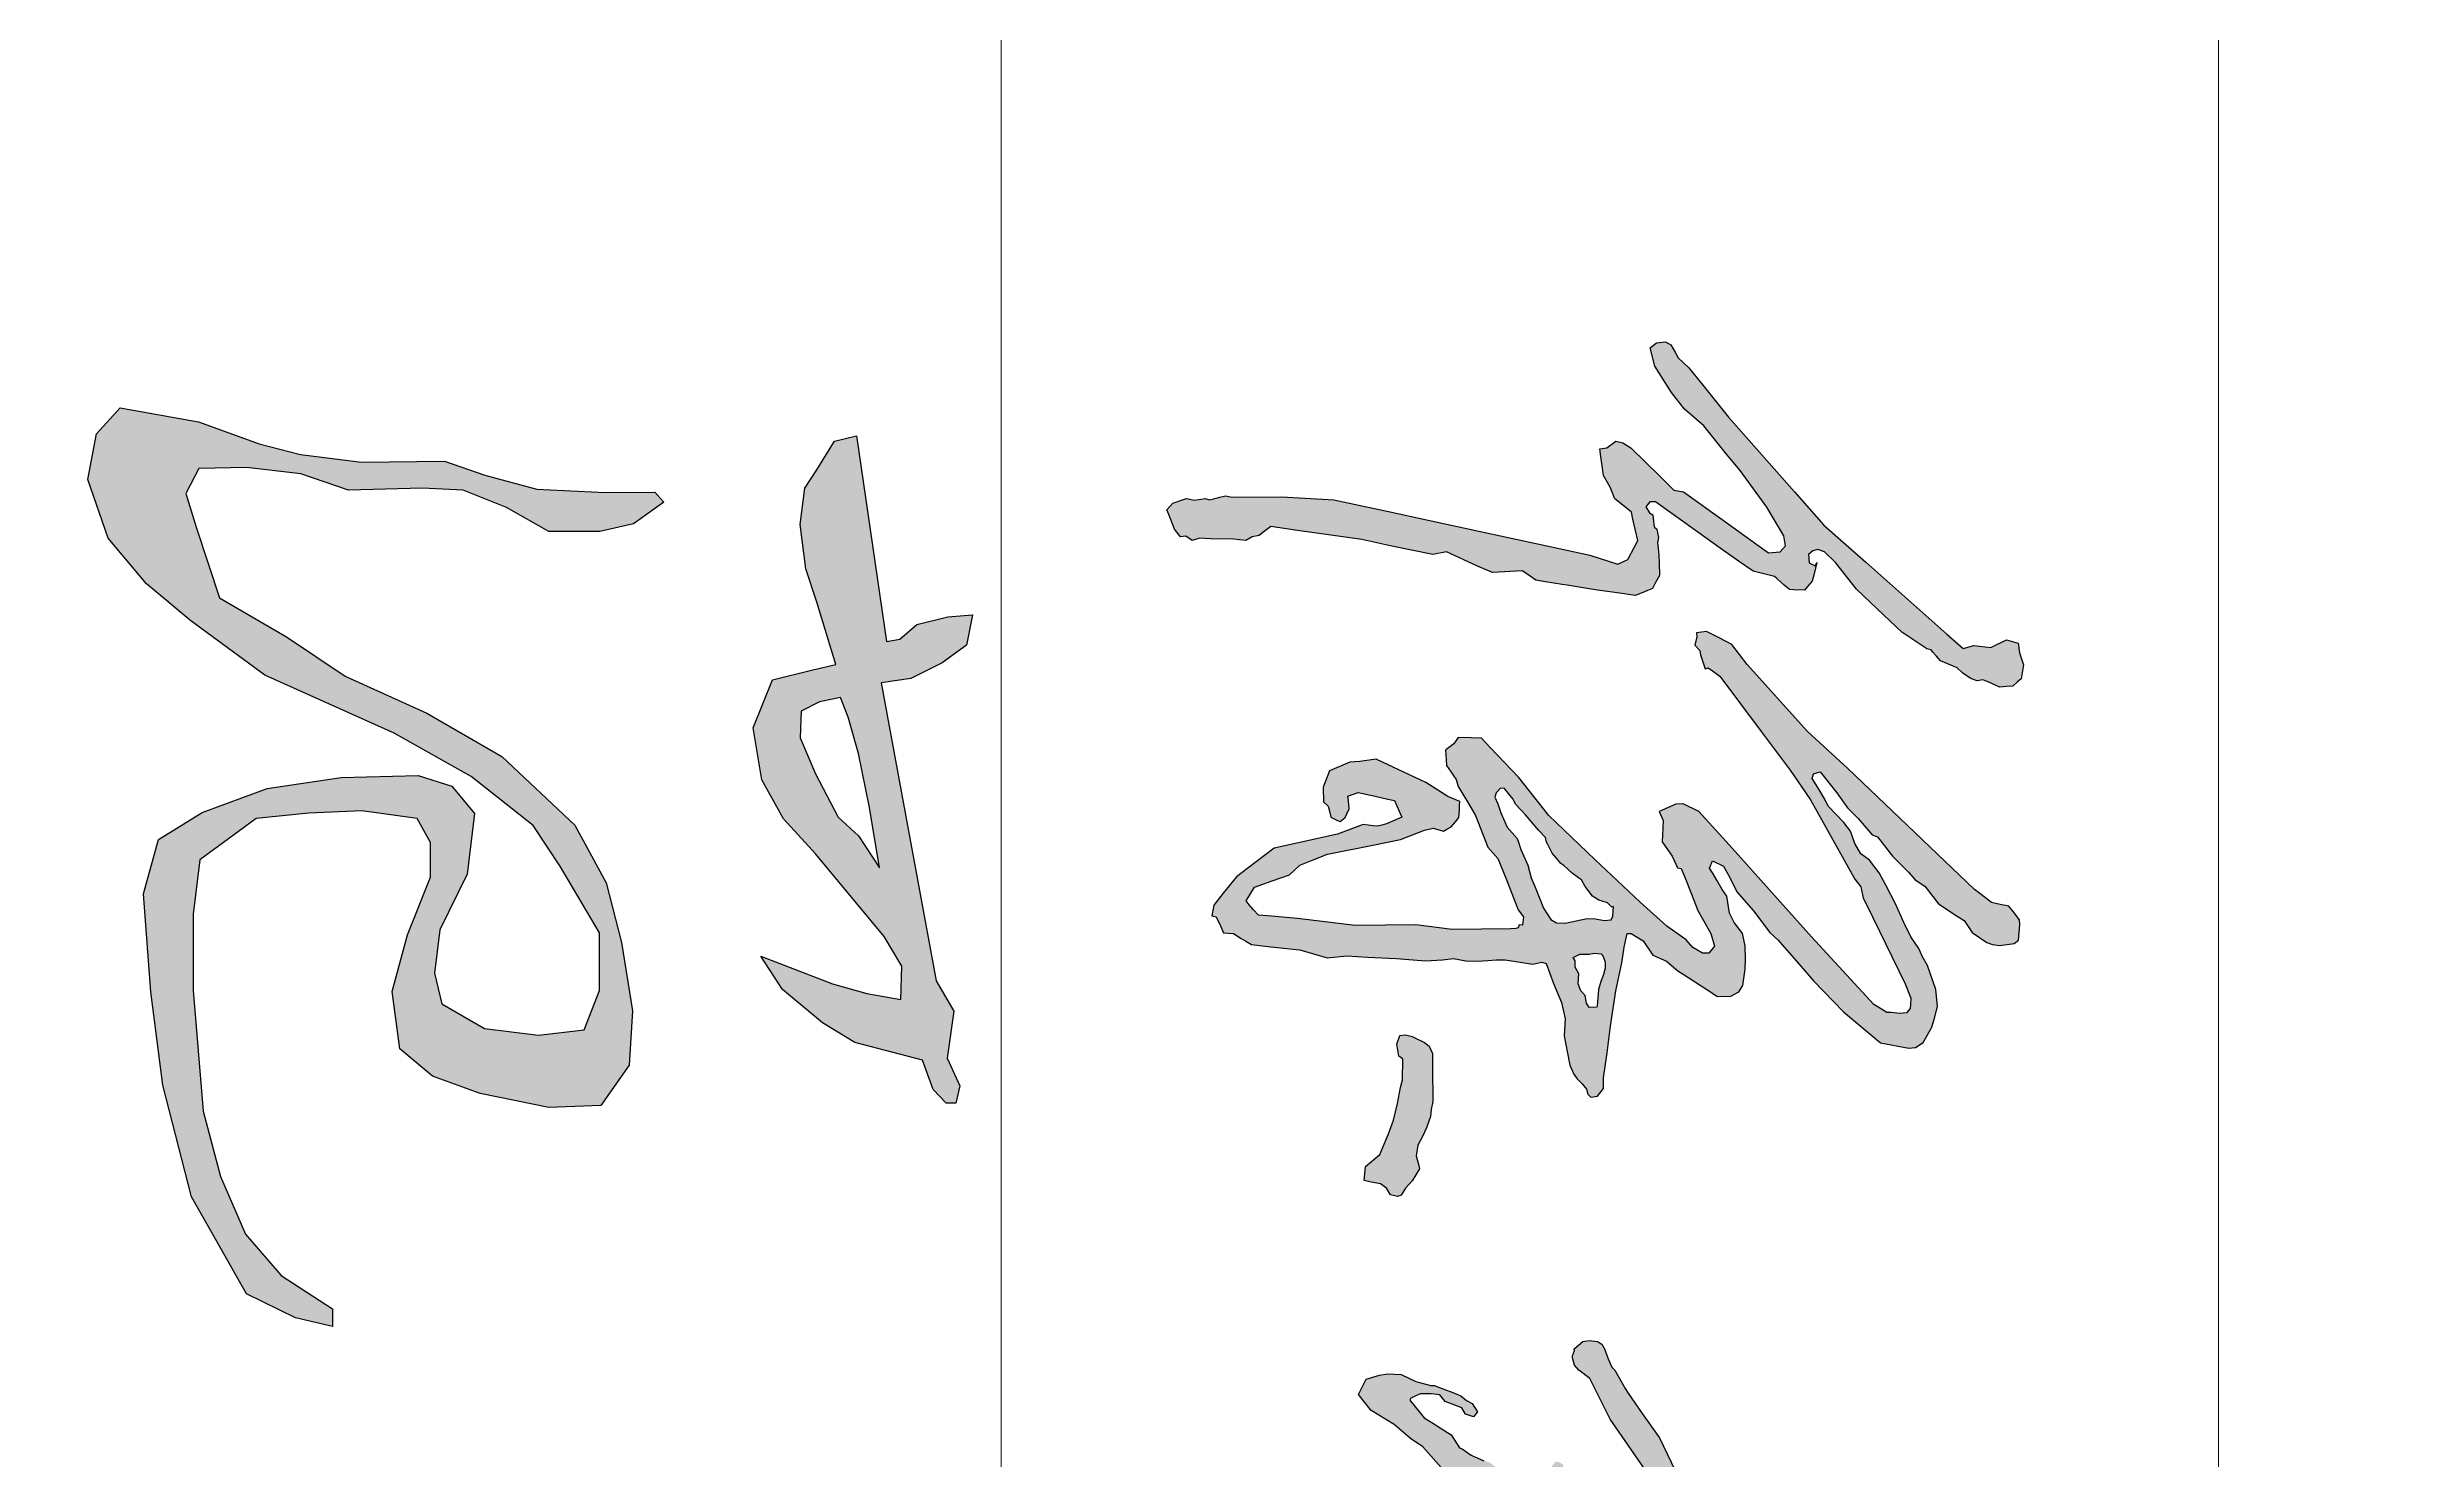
# Model space of a CAD drawing. Header units: millimetres. Extents: x -53295381 to 181933601, y -165 to 204541444.
# Drawn here: x 51440675 to 51448458, y 20967997 to 20972636 of the extents above; entities that cross this region are included whole.
import ezdxf

# ---------------------------------------------------------------- set-up
doc = ezdxf.new("R2010")
doc.units = ezdxf.units.MM
doc.header["$LTSCALE"] = 1000
for name, color, linetype in [('D-灯具', 30, 'Continuous'), ('PP-COM', 7, 'Continuous'), ('标注', 3, 'Continuous')]:
    doc.layers.add(name, color=color, linetype=linetype)
doc.layers.add('PUB_TITLE', color=7, linetype='Continuous', lineweight=20)
doc.styles.add('C', font='c.shx', dxfattribs={"width": 0.75, "height": 3, "bigfont": 'hzk.shx'})
doc.styles.add('HZ', font='rs.shx', dxfattribs={"width": 0.8, "bigfont": 'hztxt.shx'})
doc.styles.add('宋体', font='')
doc.styles.get('宋体').set_extended_font_data('宋体')
doc.dimstyles.new('1', dxfattribs={"dimtxt": 1.5, "dimasz": 2, "dimexe": 1, "dimexo": 0.2, "dimgap": 0.5, "dimtad": 1, "dimdec": 1, "dimzin": 0, "dimdsep": 46, "dimtxsty": '宋体', "dimcen": 0.2, "dimclrd": 3, "dimclre": 3, "dimclrt": 3, "dimadec": 0, "dimazin": 0, "dimtfac": 1, "dimtdec": 1, "dimtofl": 0, "dimtmove": 2, "dimatfit": 3, "dimfxl": 0, "dimtolj": 1, "dimtzin": 0, "dimarcsym": 0})

# ---------------------------------------------------------------- blocks, each defined once
blk = doc.blocks.new('*D53')
at = {"color": 3, "lineweight": -2}
for start, end in [(39.4482, 48.8965), (341.1035, 350.5518)]:
    blk.add_arc((1344.218, 1910.564), 16.999, start, end, dxfattribs=at)
at = {"color": 3}
for points in [[(1357.728, 1921.631), (1356.961, 1921.099), (1358.94, 1919.064)], [(1360.522, 1907.812), (1361.452, 1907.735), (1361.217, 1910.564)]]:
    blk.add_solid(points, dxfattribs=at)
at = {"layer": 'Defpoints', "color": 0}
for p in [(1395.655, 1940.261), (1360.959, 1913.516), (1344.218, 1910.564), (1344.218, 1910.564), (1403.612, 1910.564)]:
    blk.add_point(p, dxfattribs=at)
at = {"color": 3, "insert": (1362.57, 1915.482), "char_height": 3, "attachment_point": 5, "rotation": 285, "style": 'HZ'}
blk.add_mtext('\\A1;α/3', dxfattribs=at)
blk = doc.blocks.new('*D54')
at = {"color": 3, "lineweight": -2}
blk.add_arc((1344.218, 1910.564), 28.56, 5.6194, 84.3806, dxfattribs=at)
at = {"color": 3}
for points in [[(1346.992, 1938.522), (1347.038, 1939.454), (1344.218, 1939.125)], [(1373.108, 1913.384), (1372.175, 1913.338), (1372.779, 1910.564)]]:
    blk.add_solid(points, dxfattribs=at)
at = {"layer": 'Defpoints', "color": 0}
for p in [(1344.218, 1969.958), (1368.952, 1924.845), (1344.218, 1910.564), (1344.218, 1910.564), (1403.612, 1910.564)]:
    blk.add_point(p, dxfattribs=at)
at = {"color": 3, "insert": (1365.828, 1932.174), "char_height": 3, "attachment_point": 5, "rotation": 315, "style": 'HZ'}
blk.add_mtext('\\A1;α', dxfattribs=at)
blk = doc.blocks.new('*D55')
at = {"color": 3, "lineweight": -2}
for start, end in [(69.4333, 78.8666), (11.1334, 20.5667)]:
    blk.add_arc((1344.218, 1910.564), 17.026, start, end, dxfattribs=at)
at = {"color": 3}
for points in [[(1350.399, 1926.927), (1350, 1926.083), (1352.731, 1925.309)], [(1359.737, 1916.346), (1360.581, 1916.745), (1358.963, 1919.077)]]:
    blk.add_solid(points, dxfattribs=at)
at = {"layer": 'Defpoints', "color": 0}
for p in [(1373.915, 1962.001), (1395.655, 1940.261), (1355.162, 1923.607), (1344.218, 1910.564), (1344.218, 1910.564)]:
    blk.add_point(p, dxfattribs=at)
at = {"color": 3, "insert": (1358.072, 1924.056), "char_height": 3, "attachment_point": 5, "rotation": 314.2422, "style": 'HZ'}
blk.add_mtext('\\A1;α/3', dxfattribs=at)
blk = doc.blocks.new('*D27')
at = {"color": 3, "lineweight": -2}
for start, end in [(99.4333, 108.8666), (41.1334, 50.5667)]:
    blk.add_arc((1344.218, 1910.564), 17.026, start, end, dxfattribs=at)
at = {"color": 3}
for points in [[(1341.389, 1927.825), (1341.466, 1926.895), (1344.218, 1927.59)], [(1354.767, 1923.331), (1355.299, 1924.098), (1352.731, 1925.309)]]:
    blk.add_solid(points, dxfattribs=at)
at = {"layer": 'Defpoints', "color": 0}
for p in [(1344.218, 1969.958), (1373.915, 1962.001), (1350.042, 1926.563), (1344.218, 1910.564), (1344.218, 1910.564)]:
    blk.add_point(p, dxfattribs=at)
at = {"color": 3, "insert": (1349.143, 1928.942), "char_height": 3, "attachment_point": 5, "rotation": 345, "style": 'HZ'}
blk.add_mtext('\\A1;α/3', dxfattribs=at)
blk = doc.blocks.new('*D35')
at = {"layer": 'Defpoints', "color": 0}
for p in [(1319.577, 1812.569), (1317.437, 1800.401), (1286.683, 1796.73), (1303.739, 1796.73), (1303.739, 1796.73)]:
    blk.add_point(p, dxfattribs=at)
at = {"layer": '标注', "color": 3, "lineweight": -2}
blk.add_line((1305.739, 1796.73), (1319.92, 1796.73), dxfattribs=at)
for start, end in [(56.3312, 67.6624), (337.3376, 348.6688)]:
    blk.add_arc((1303.739, 1796.73), 14.181, start, end, dxfattribs=at)
at = {"layer": '标注', "color": 3}
for points in [[(1311.896, 1808.894), (1311.305, 1808.172), (1313.766, 1806.758)], [(1317.179, 1793.99), (1318.108, 1793.898), (1317.92, 1796.73)]]:
    blk.add_solid(points, dxfattribs=at)
at = {"layer": '标注', "color": 3, "insert": (1318.688, 1802.922), "char_height": 3, "attachment_point": 5, "rotation": 292.5, "style": 'C'}
blk.add_mtext('\\A1;45°', dxfattribs=at)
blk = doc.blocks.new('2015AACI_TQ_A2')
at = {"layer": 'PUB_TITLE'}
for p, q in [((-6000, 8800), (0, 8800)), ((-6000, 8000), (0, 8000))]:
    blk.add_line(p, q, dxfattribs=at)
blk = doc.blocks.new('A$C41CF7549')
for points in [[(226625, 581671), (223288, 584566), (218263, 588924), (211791, 590557), (201483, 593158), (204505, 591535), (201605, 586136), (197654, 585777), (194065, 585451), (190694, 589254), (189498, 593817), (191564, 599900), (201371, 610113), (225613, 629102), (243534, 648032), (264943, 670647), (270394, 678707), (280238, 693264), (280946, 697231), (283066, 699042), (286747, 702187), (291222, 706009), (292652, 709446), (297496, 721092), (302492, 726323), (305654, 731138), (307462, 734147), (309419, 739262), (308347, 744402), (309718, 747622), (311312, 751368), (312883, 755060), (315018, 760075), (314540, 766043), (314079, 771800), (310624, 775973), (307603, 779623), (303847, 780186), (294811, 781540), (283718, 777864), (275019, 776790), (271800, 765974), (278823, 751941), (277067, 736448), (279795, 726554), (266661, 711710), (239950, 681519), (201134, 637648), (167418, 599542), (136845, 572573), (68652, 512423), (50595, 497822), (38394, 487957), (23795, 476153), (14497, 466569), (10092, 464055), (2656, 459810), (0, 454822), (956, 446651), (5438, 440867), (22191, 445195), (46164, 460488), (61466, 472363), (76732, 490050), (102667, 510538), (117410, 523132), (150764, 547342), (177194, 562859), (186054, 564328), (191647, 559672), (192584, 549068), (184888, 538322), (173119, 521888), (163683, 508711), (136958, 471393), (135474, 462656), (128991, 456080), (122665, 449664), (96814, 423443), (92204, 416133), (90666, 409519), (96743, 401514), (97679, 394897), (104775, 395901), (111040, 396787), (122049, 398344), (132680, 404562), (143135, 408681), (147839, 414485), (155366, 423774), (161813, 425220), (172075, 427523), (181207, 429572), (187612, 426281), (198487, 420694), (202837, 411381), (194641, 385905), (187039, 350774), (172690, 284458), (162730, 238428), (154868, 202094), (144090, 152282), (142700, 126246), (141548, 104669), (141834, 59565), (140496, 53271), (141810, 48321), (143042, 43683), (144299, 38950), (143042, 34753), (144430, 25028), (143042, 17764), (147185, 5349), (153461, 0), (157650, 1646), (170949, 6874), (177838, 12333), (177490, 17110), (181237, 22995), (179234, 29961), (179844, 39578), (180025, 61037), (180652, 66221), (181346, 71971), (177938, 77747), (176771, 84158), (173868, 87535), (168542, 94730), (172058, 119045), (180540, 177711), (186324, 205284), (194145, 242577), (191728, 255215), (199023, 270942), (204760, 283308), (210497, 297183), (208929, 324289), (211784, 328371), (217629, 336727), (219029, 345572), (220198, 352954), (221415, 360647), (222141, 365229), (225874, 388812), (226785, 394958), (228514, 406620), (229157, 410952), (231610, 427498), (230363, 430447), (228415, 435054), (226986, 438434), (225018, 443086), (219714, 445919), (213324, 449331), (201787, 449283), (195018, 448735), (191188, 448425), (183056, 447766), (178514, 448615), (175803, 447985), (171078, 446888), (168843, 444559), (160858, 443704), (157781, 443375), (155913, 440301), (150585, 437015), (149210, 438105), (146023, 440630), (146131, 445728), (188445, 504747), (200703, 522369), (209434, 534921), (214111, 554367), (216045, 556552), (219080, 559981), (222010, 563291), (226130, 567946), (226269, 571801)], [(754610, 230531), (751732, 229747), (742837, 227395), (733158, 228963), (725048, 233144), (717199, 236803), (706734, 240462), (700456, 241246), (693130, 242553), (685020, 242553), (670893, 242292), (668015, 242292), (664352, 242292), (652056, 242292), (649440, 242292), (642638, 239156), (639390, 235100), (634528, 225042), (633743, 223736), (632435, 217724), (632958, 212497), (640807, 209622), (651946, 211731), (653103, 213543), (654673, 215111), (673509, 214849), (680573, 213020), (694962, 210406), (710135, 206747), (722693, 202043), (741529, 194202), (752517, 181134), (765337, 179828), (766906, 186362), (768476, 194725), (772139, 200213), (778417, 204134), (779893, 210277), (778587, 213637), (772400, 217724), (765598, 223736)]]:
    blk.add_hatch(color=7).paths.add_polyline_path(points)
h = blk.add_hatch(color=7)
h.paths.add_polyline_path([(405490, 578683), (417902, 587226), (490187, 627675), (497277, 633039), (507564, 635227), (513374, 638272), (585885, 673638), (598835, 678701), (604462, 678433), (608307, 678250), (612279, 674715), (613024, 668625), (611965, 660899), (611965, 656883), (609955, 653671), (604633, 645163), (543091, 588018), (470856, 523567), (456015, 510332), (445504, 500723), (428447, 485254), (421626, 471058), (422005, 464244), (428447, 449292), (436830, 452903), (450046, 452131), (456255, 451768), (469454, 461142), (479957, 465903), (480735, 469207), (493184, 474453), (519009, 484359), (539959, 496345), (551573, 499573), (554506, 497229), (557915, 494505), (557927, 488830), (554799, 483556), (552639, 479914), (545707, 473691), (533288, 456263), (511327, 431752), (472298, 390591), (432302, 348347), (397434, 321005), (370436, 295165), (361812, 286911), (361419, 277683), (360916, 265875), (366797, 261841), (371347, 255781), (372506, 254237), (380999, 254816), (386520, 255193), (392581, 259362), (396284, 261909), (399290, 263976), (405818, 265836), (419884, 274188), (432326, 281575), (461153, 292781), (471599, 302058), (490172, 309402), (507207, 316138), (518391, 320561), (524584, 325269), (529564, 324771), (532361, 324492), (532045, 321332), (534616, 320364), (535470, 318303), (535541, 313683), (536237, 260244), (532123, 227089), (532672, 171661), (526123, 119216), (524078, 95352), (523055, 83411), (518168, 78818), (513636, 75079), (510202, 72245), (497677, 79999), (491963, 95943), (486293, 111764), (477581, 121137), (472655, 133537), (467499, 146517), (459198, 187772), (454121, 213000), (445756, 235018), (443877, 242962), (446425, 252293), (444726, 255404), (442541, 259406), (437933, 263180), (434198, 266239), (427318, 266856), (423072, 266998), (419585, 267114), (414922, 256163), (402267, 236175), (388369, 206924), (380711, 190808), (382823, 175860), (383417, 166759), (391538, 148358), (406456, 142467), (419723, 142823), (423709, 147082), (429564, 148556), (433804, 149623), (436694, 155679), (437786, 157966), (434188, 162492), (426075, 166363), (418473, 165572), (414501, 165158), (411343, 174475), (414710, 189908), (417275, 201664), (418560, 207553), (428376, 211870), (433639, 214185), (439695, 200415), (441013, 196042), (442085, 192484), (441521, 188221), (440310, 179064), (449168, 155749), (458125, 115648), (462133, 97707), (475457, 80195), (488204, 63444), (503131, 51356), (513909, 42627), (523837, 40814), (524597, 44981), (532796, 48770), (539182, 51722), (539963, 60704), (544343, 67864), (546813, 71902), (549943, 77018), (551929, 94690), (552936, 103645), (553898, 112202), (554904, 121157), (562169, 146049), (560163, 164291), (561581, 183007), (562705, 209375), (564711, 235886), (563836, 251538), (562713, 261356), (564928, 272627), (565275, 283007), (564679, 292774), (563836, 300348), (563836, 308483), (567750, 333740), (566178, 341984), (567357, 345909), (585432, 352583), (602719, 359935), (617816, 363526), (633371, 362397), (647517, 365144), (660091, 367500), (668234, 371381), (672372, 374360), (677182, 378922), (682096, 382809), (686418, 383987), (689359, 386734), (688274, 392969), (681401, 398316), (671486, 398511), (648696, 401652), (624333, 404792), (592112, 409503), (566809, 415067), (552465, 417198), (540002, 419955), (539804, 423615), (546621, 434506), (559605, 443248), (565250, 455937), (574000, 466088), (577105, 471164), (590941, 492666), (597433, 502536), (596954, 514586), (593199, 521711), (587271, 525377), (572311, 527632), (563561, 527914), (551141, 527632), (539851, 525095), (535335, 521993), (529972, 517481), (521221, 513251), (505979, 510995), (499769, 506766), (491301, 501690), (485374, 498306), (480293, 495204), (473519, 497742), (478317, 507894), (489326, 514097), (501745, 520019), (519070, 535379), (539003, 549998), (546059, 557612), (552552, 563534), (567528, 576582), (583243, 590062), (611287, 617491), (639730, 651092), (644470, 677136), (644075, 683055), (639335, 690158), (633015, 693710), (625510, 698050), (617215, 700418), (606550, 703180), (591145, 701602), (569056, 694057), (561079, 689560), (553620, 686212), (542955, 678715), (529920, 672401), (512770, 664795), (495782, 656080), (484609, 649811), (473041, 641227), (467116, 633335), (457636, 627811), (446576, 623865), (438676, 617551), (423666, 603345), (418531, 600978), (409051, 595453), (398367, 588788), (394330, 589952), (392397, 596198), (411631, 611306), (425304, 620942), (434844, 630896), (449736, 643595), (451711, 648330), (469486, 662141), (483975, 676637), (490978, 682810), (496748, 691548), (512836, 703964), (524074, 721221), (528035, 727551), (539123, 734672), (548232, 748124), (549816, 753267), (551004, 759597), (549024, 773049), (545930, 777026), (531995, 778192), (527579, 777995), (519877, 772060), (515029, 768324), (513352, 760291), (511724, 752488), (504290, 742908), (499664, 736947), (389350, 621277), (355544, 584621), (294527, 529574), (276111, 515406), (270449, 504457), (264201, 492376), (265699, 483106), (269082, 483652), (276842, 481828), (281649, 486391), (285587, 486953), (293745, 489670), (298527, 491262), (297619, 493988), (300965, 498756), (303480, 502338), (305019, 504531), (355644, 542319), (390985, 568697)])
h.paths.add_polyline_path([(515253, 407561), (524156, 407027), (527538, 405248), (527895, 398845), (526470, 391196), (526292, 383548), (530384, 363231), (530206, 355405), (527179, 350424), (516852, 343665), (505101, 339041), (497635, 335877), (489234, 332205), (477419, 329450), (463260, 323032), (456672, 320898), (453289, 319653), (442962, 310403), (435128, 307202), (429787, 304534), (421596, 302043), (415365, 299197), (411626, 300265), (407531, 304178), (407174, 307735), (416967, 315739), (422309, 318407), (431745, 327123), (445818, 339433), (452406, 345480), (456501, 346370), (458638, 347615), (466650, 351528), (471279, 355441), (475909, 359354), (477867, 362022), (484811, 369849), (489084, 375541), (490865, 378209), (496918, 381766), (505821, 388347), (509560, 394039), (512052, 401866), (516006, 405859)], flags=16)
h.paths.add_polyline_path([(558424, 396293), (560818, 398020), (566138, 399747), (571591, 399747), (577177, 398419), (583827, 396027), (591142, 393901), (605773, 392572), (607236, 392307), (607369, 385397), (603379, 382740), (596463, 381544), (592255, 377648), (585738, 375124), (576703, 375915), (570543, 372549), (564808, 372509), (561832, 370584), (558773, 376696), (558823, 385264), (557892, 390048)], flags=16)
h = blk.add_hatch(color=7)
h.paths.add_polyline_path([(1603457, 577241), (1609030, 586150), (1625194, 617887), (1633554, 635705), (1637455, 650182), (1641914, 666329), (1635226, 684146), (1627980, 693612), (1619063, 692498), (1607916, 685817), (1596769, 678022), (1589523, 666886), (1582277, 660204), (1572802, 644057), (1564442, 627910), (1557754, 622898), (1546607, 612876), (1545492, 598956), (1541591, 588377), (1530126, 532136), (1527849, 521616), (1524718, 510243), (1521303, 500576), (1518741, 483516), (1517034, 471290), (1511911, 446838), (1492022, 383526), (1492022, 377058), (1486155, 363314), (1480490, 355027), (1476646, 350580), (1472397, 350580), (1462084, 357942), (1408588, 401448), (1403397, 404905), (1400946, 408939), (1397747, 417252), (1398923, 454464), (1404263, 517230), (1404770, 575592), (1406720, 585333), (1408280, 588451), (1412961, 593906), (1418032, 598582), (1421932, 604817), (1424272, 609103), (1430513, 615338), (1434414, 621962), (1436364, 629756), (1439095, 639887), (1439875, 645342), (1442605, 659760), (1442605, 668333), (1442605, 676126), (1442215, 685089), (1439875, 695999), (1434024, 708079), (1428173, 713535), (1422322, 719380), (1405940, 734187), (1400869, 743929), (1395408, 741591), (1387217, 742370), (1381756, 742370), (1379416, 742370), (1377076, 738084), (1375905, 731849), (1375905, 722887), (1376685, 712366), (1378246, 701844), (1377076, 680802), (1375491, 640164), (1377051, 628864), (1378221, 617174), (1378221, 604315), (1373931, 591456), (1349747, 573921), (1303269, 527035), (1249442, 457674), (1241250, 447153), (1234619, 435463), (1219407, 421824), (1204975, 416369), (1183912, 408576), (1176891, 405068), (1162849, 408965), (1162069, 417148), (1162069, 428059), (1165189, 449101), (1166359, 458453), (1170260, 475599), (1173380, 490406), (1176891, 491185), (1178841, 501317), (1179231, 516124), (1181181, 521190), (1182582, 525495), (1185927, 530785), (1189272, 533570), (1195683, 537747), (1201258, 543316), (1207668, 548050), (1219654, 553897), (1225786, 557517), (1229967, 562808), (1237772, 570326), (1240721, 587614), (1239327, 597961), (1237534, 603333), (1235542, 607910), (1226977, 622237), (1222994, 628405), (1218213, 633579), (1213831, 639349), (1206461, 648105), (1197299, 653676), (1189332, 656860), (1179771, 658651), (1176385, 664819), (1174393, 671187), (1170808, 676559), (1166027, 678748), (1158658, 679345), (1155272, 679345), (1150890, 678748), (1146906, 677952), (1142325, 675963), (1141727, 672381), (1143321, 668401), (1144117, 664421), (1145512, 660243), (1147105, 655865), (1148300, 649299), (1149697, 643511), (1149178, 594919), (1149178, 577745), (1149178, 572205), (1148623, 563341), (1150564, 552814), (1148069, 538964), (1143338, 531651), (1137792, 528881), (1128919, 523617), (1121432, 520847), (1110341, 514199), (1089530, 498370), (1063466, 483688), (1036846, 467068), (999946, 449565), (977764, 433499), (959463, 420756), (955027, 418263), (938389, 408568), (935617, 406075), (928130, 402751), (918980, 399150), (914543, 396934), (912325, 392779), (911216, 385299), (912325, 379482), (919020, 371678), (920275, 371876), (925255, 369930), (926987, 369930), (933915, 371876), (938246, 375770), (945849, 385959), (982968, 404500), (1035498, 440515), (1041225, 443527), (1052866, 449338), (1062228, 456728), (1073477, 467014), (1078300, 470025), (1082520, 473639), (1094577, 477553), (1097591, 481769), (1104825, 484178), (1119896, 488996), (1123815, 491706), (1130446, 500138), (1134967, 500138), (1140996, 498632), (1147928, 494717), (1138005, 459917), (1138220, 456689), (1139297, 449803), (1140805, 442057), (1141020, 434095), (1139728, 420754), (1143820, 411716), (1141020, 404400), (1132404, 403109), (1129604, 408489), (1129604, 420324), (1131153, 433901), (1131185, 447275), (1127812, 455927), (1119265, 459487), (1112803, 460562), (1103541, 460347), (1100526, 459271), (1101512, 454379), (1097201, 439486), (1095044, 436314), (1092293, 433023), (1091624, 428545), (1088752, 422775), (1086554, 421556), (1085230, 420493), (1082860, 414468), (1080706, 407797), (1079199, 404355), (1076614, 400051), (1072737, 392089), (1073383, 384558), (1066070, 372797), (1060683, 371413), (1056989, 371413), (1046061, 367876), (1042828, 369875), (1034824, 365262), (1032516, 364801), (1028668, 363263), (1024358, 360957), (1022665, 358958), (1021741, 354960), (1027744, 349578), (1031913, 342060), (1043944, 339484), (1049315, 336909), (1048455, 333689), (1045018, 330685), (1042440, 325534), (1039647, 318881), (1037499, 312227), (1034491, 307935), (1028691, 302569), (1022675, 294628), (1020957, 289263), (1015986, 277735), (1010005, 269369), (1009108, 266979), (997388, 259313), (990865, 249177), (986033, 241695), (981892, 234711), (965742, 221565), (963948, 222462), (960060, 231126), (960060, 240986), (960957, 249053), (966938, 253833), (972621, 269071), (978602, 272357), (980995, 279826), (976509, 283412), (968733, 278631), (966041, 273253), (961854, 268174), (958864, 261004), (955574, 252638), (952284, 243973), (952284, 240687), (948815, 227036), (942406, 213649), (941823, 201426), (942989, 193860), (946484, 181637), (960661, 174714), (975226, 186355), (987851, 207247), (1000803, 222182), (1008262, 233528), (1029800, 252646), (1036209, 263705), (1050192, 285823), (1055435, 294553), (1063592, 313179), (1077575, 332386), (1083984, 342863), (1087480, 349266), (1099715, 358578), (1114280, 357996), (1117776, 348684), (1117776, 342281), (1113698, 313179), (1121275, 235127), (1119527, 229889), (1117197, 219412), (1116614, 200787), (1116031, 188564), (1113118, 172848), (1113118, 158297), (1113118, 149567), (1113118, 136762), (1113118, 122211), (1112536, 108241), (1112536, 99511), (1106127, 67498), (1112536, 56439), (1124188, 50037), (1127684, 53529), (1137589, 61096), (1143997, 61678), (1152737, 65170), (1152737, 69827), (1146911, 82631), (1143997, 89616), (1143997, 96601), (1143997, 135016), (1143415, 155969), (1143997, 168192), (1149241, 180415), (1147512, 223686), (1147512, 235909), (1147512, 259773), (1149260, 272578), (1149843, 285965), (1152756, 296442), (1155669, 310993), (1154504, 327290), (1155592, 364817), (1160588, 376047), (1174327, 381870), (1198475, 391020), (1224704, 408489), (1250517, 420551), (1292587, 466385), (1298000, 477199), (1302996, 484686), (1307576, 490093), (1314237, 496747), (1317984, 502155), (1322564, 507977), (1328393, 512969), (1331307, 520039), (1339218, 538340), (1359618, 550818), (1365031, 558721), (1373774, 557889), (1375856, 553730), (1377937, 546243), (1380019, 540004), (1377937, 529190), (1374607, 512969), (1371692, 505482), (1368778, 498827), (1373358, 483438), (1366318, 446701), (1367989, 438202), (1369356, 430309), (1362671, 426970), (1357658, 428033), (1353556, 430309), (1348846, 431524), (1344896, 431675), (1342773, 422801), (1343229, 418399), (1344900, 414301), (1346267, 412025), (1349002, 408686), (1353104, 406106), (1359485, 403677), (1364499, 400945), (1369968, 397151), (1369968, 394115), (1367689, 389714), (1368145, 384705), (1364497, 370563), (1362732, 347714), (1362582, 324799), (1363124, 307571), (1363449, 295564), (1363052, 274796), (1362720, 273194), (1363439, 268941), (1363850, 262857), (1363635, 258768), (1358747, 257174), (1351551, 267462), (1347903, 296105), (1338694, 323174), (1337878, 342726), (1337470, 356983), (1332577, 376535), (1331423, 411098), (1330590, 419002), (1331839, 427323), (1332464, 434187), (1332047, 442507), (1330382, 447291), (1328300, 449995), (1315390, 451035), (1311226, 450827), (1309144, 449163), (1307895, 446875), (1304771, 442923), (1304563, 440427), (1304147, 432107), (1303527, 429520), (1294199, 390868), (1282842, 342242), (1246680, 291103), (1243782, 289366), (1240883, 284733), (1238564, 277204), (1234796, 271702), (1233927, 267938), (1231608, 258672), (1227260, 252591), (1220883, 247958), (1216039, 241265), (1209055, 233143), (1204827, 223055), (1192477, 216105), (1183492, 208866), (1178854, 207128), (1170448, 214657), (1168129, 218711), (1166390, 224792), (1166100, 232031), (1166100, 238402), (1167839, 248247), (1170158, 254038), (1171608, 260409), (1174216, 269096), (1177405, 272571), (1177695, 277204), (1172477, 279810), (1170448, 278073), (1166390, 276335), (1162332, 264463), (1157115, 255486), (1154796, 244483), (1153057, 233190), (1153057, 223055), (1155086, 212920), (1156825, 207708), (1158854, 201337), (1165231, 192650), (1173347, 189754), (1188419, 187727), (1197695, 192650), (1203202, 197573), (1211318, 200179), (1226390, 209445), (1257736, 248283), (1259186, 254364), (1280925, 282741), (1282664, 288533), (1285273, 292587), (1286722, 296062), (1288461, 301274), (1292809, 308513), (1296577, 314594), (1300925, 319806), (1307012, 326756), (1310780, 340655), (1312229, 348184), (1317447, 358029), (1323244, 357450), (1323534, 349052), (1324983, 346157), (1326722, 338918), (1328172, 328204), (1328751, 314594), (1334266, 291671), (1335715, 280378), (1341515, 260554), (1348397, 174807), (1351634, 165916), (1351634, 157428), (1348802, 146920), (1349611, 130349), (1350016, 114587), (1352443, 97208), (1354061, 90337), (1358916, 81850), (1363771, 74979), (1373885, 70533), (1380358, 72150), (1387640, 76192), (1396136, 85487), (1392495, 95591), (1390068, 102866), (1390068, 113779), (1389663, 119841), (1383999, 146516), (1382896, 172617), (1386343, 327975), (1386343, 342449), (1387952, 362954), (1394794, 369387), (1406063, 364160), (1423369, 355315), (1436248, 348078), (1445504, 338830), (1454358, 329181), (1472469, 318727), (1492592, 329583), (1514610, 355999), (1515394, 391245), (1520098, 412393), (1535779, 436674), (1534995, 478969), (1549107, 473487), (1571060, 468004), (1586741, 468004), (1613398, 475053), (1651032, 489935), (1664360, 490718), (1672201, 482886), (1663576, 464088), (1597667, 400399), (1546704, 349488), (1543568, 325207), (1563953, 311892), (1596099, 304842), (1613347, 305626), (1637652, 305626), (1676854, 315808), (1694103, 318158), (1710567, 316591), (1716056, 303276), (1707431, 287611), (1679990, 262547), (1667446, 251581), (1661957, 235133), (1630596, 209285), (1597667, 151325), (1583554, 139576), (1551562, 122641), (1542000, 115295), (1527104, 105113), (1517528, 112531), (1514060, 112445), (1509855, 101196), (1509071, 91797), (1507573, 84721), (1499662, 76915), (1493390, 68300), (1492606, 60467), (1505151, 53418), (1512991, 51851), (1527888, 57334), (1538080, 65167), (1552193, 90231), (1591394, 124694), (1659835, 184734), (1670480, 201525), (1683366, 221115), (1692891, 228951), (1706898, 238466), (1714741, 253018), (1721465, 266451), (1740514, 285481), (1743875, 296676), (1740514, 322422), (1730989, 336415), (1714181, 343132), (1700735, 343132), (1690090, 342012), (1651991, 340333), (1611303, 336505), (1587281, 333705), (1588482, 344504), (1591685, 354103), (1600493, 367702), (1613305, 374902), (1623714, 387701), (1635725, 396100), (1648537, 406499), (1665753, 420098), (1670957, 436897), (1698728, 467522), (1704450, 475810), (1708742, 488958), (1707311, 497818), (1703306, 502963), (1691290, 508965), (1683565, 512966), (1677557, 513538), (1672121, 513252), (1658674, 509536), (1645800, 505821), (1622053, 498675), (1603457, 494960), (1590010, 492673), (1582858, 491530), (1580569, 491244), (1573130, 489815), (1570269, 490958), (1563885, 500960), (1573917, 537152), (1581720, 553299), (1586736, 561094), (1593425, 568332)])
h.paths.add_polyline_path([(1573133, 581243), (1572595, 578015), (1571517, 574787), (1569675, 572462), (1569183, 572455), (1565952, 572634), (1563618, 573710), (1562182, 574428), (1560925, 577297), (1560746, 578912), (1560746, 579629), (1562251, 581509), (1563259, 583395), (1568645, 592363), (1570979, 598281), (1574210, 602945), (1576903, 608863), (1579596, 612450), (1587019, 619563), (1588932, 622673), (1595215, 625722), (1596831, 623749), (1595574, 616216), (1590727, 609401), (1585341, 603483), (1583187, 597385), (1579417, 592004), (1576185, 585368)], flags=16)
h.paths.add_polyline_path([(1419719, 629905), (1409194, 624770), (1405767, 624770), (1400383, 631861), (1399824, 633337), (1402222, 641207), (1402907, 645313), (1402907, 651130), (1402907, 658315), (1403249, 668239), (1403592, 679188), (1405304, 699719), (1407017, 702456), (1411812, 701430), (1418320, 694586), (1418320, 686374), (1418320, 677820), (1418320, 669607), (1418250, 654357), (1419586, 640772)], flags=16)
h.paths.add_polyline_path([(1218589, 590754), (1209821, 584572), (1200796, 576070), (1196483, 568000), (1189450, 563447), (1180940, 558037), (1171656, 564220), (1169593, 571949), (1175661, 579588), (1175900, 588817), (1178619, 609045), (1178619, 622956), (1180166, 633261), (1182745, 639186), (1184550, 641504), (1193575, 637383), (1204876, 622840), (1214446, 612660), (1216526, 598998)], flags=16)
at = {"color": 7}
for points in [[(177194, 562859), (150764, 547342), (117410, 523132), (102667, 510538), (76732, 490050), (61466, 472363), (46164, 460488), (22191, 445195), (5438, 440867), (956, 446651), (0, 454822), (2656, 459810), (10092, 464055), (14497, 466569), (23795, 476153), (38394, 487957), (50595, 497822), (68652, 512423), (136845, 572573), (167418, 599542), (201134, 637648), (239950, 681519), (266661, 711710), (279795, 726554), (277067, 736448), (278823, 751941), (271800, 765974), (275019, 776790), (283718, 777864), (294811, 781540), (303847, 780186), (307603, 779623), (310624, 775973), (314079, 771800), (314540, 766043), (315018, 760075), (312883, 755060), (311312, 751368), (309718, 747622), (308347, 744402), (309419, 739262), (307462, 734147), (305654, 731138), (305654, 731138), (302492, 726323), (297496, 721092), (292652, 709446), (291222, 706009), (286747, 702187), (283066, 699042), (280946, 697231), (280238, 693264), (280238, 693264), (270394, 678707), (264943, 670647), (264943, 670647), (243534, 648032), (225613, 629102), (201371, 610113), (191564, 599900), (189498, 593817), (189498, 593817), (190694, 589254), (194065, 585451), (197654, 585777), (201605, 586136), (204505, 591535), (201483, 593158), (211791, 590557), (218263, 588924), (223288, 584566), (226625, 581671), (226269, 571801), (226130, 567946), (222010, 563291), (219080, 559981), (216045, 556552), (214111, 554367), (209434, 534921), (200703, 522369), (188445, 504747), (146131, 445728), (146023, 440630), (146023, 440630), (149210, 438105), (150585, 437015), (155913, 440301), (157781, 443375), (160858, 443704), (168843, 444559), (171078, 446888), (171078, 446888), (175803, 447985), (178514, 448615), (183056, 447766), (191188, 448425), (195018, 448735), (201787, 449283), (213324, 449331), (219714, 445919), (225018, 443086), (226986, 438434), (228415, 435054), (230363, 430447), (231610, 427498), (229157, 410952), (228514, 406620), (226785, 394958), (226785, 394958), (225874, 388812), (222141, 365229), (221415, 360647), (220198, 352954), (219029, 345572), (217629, 336727), (211784, 328371), (208929, 324289), (210497, 297183), (204760, 283308), (199023, 270942), (191728, 255215), (194145, 242577), (186324, 205284), (180540, 177711), (172058, 119045), (168542, 94730), (173868, 87535), (176771, 84158), (177938, 77747), (181346, 71971), (180652, 66221), (180025, 61037), (179844, 39578), (179234, 29961), (181237, 22995), (177490, 17110), (177838, 12333), (170949, 6874), (157650, 1646), (153461, 0), (153461, 0), (147185, 5349), (143042, 17764), (143042, 17764), (144430, 25028), (143042, 34753), (144299, 38950), (143042, 43683), (141810, 48321), (140496, 53271), (140496, 53271), (141834, 59565), (141548, 104669), (142700, 126246), (144090, 152282), (154868, 202094), (162730, 238428), (172690, 284458), (187039, 350774), (194641, 385905), (202837, 411381), (198487, 420694), (198487, 420694), (187612, 426281), (181207, 429572), (172075, 427523), (161813, 425220), (155366, 423774), (147839, 414485), (143135, 408681), (132680, 404562), (122049, 398344), (111040, 396787), (104775, 395901), (97679, 394897), (96743, 401514), (90666, 409519), (92204, 416133), (96814, 423443), (122665, 449664), (128991, 456080), (135474, 462656), (136958, 471393), (163683, 508711), (173119, 521888), (184888, 538322), (192584, 549068), (192584, 549068), (191647, 559672), (191647, 559672), (191647, 559672), (186054, 564328), (186054, 564328), (177194, 562859), (177194, 562859)], [(1029800, 252646), (1008262, 233528), (1000803, 222182), (987851, 207247), (975226, 186355), (960661, 174714), (946484, 181637), (942989, 193860), (941823, 201426), (942406, 213649), (948815, 227036), (952284, 240687), (952284, 243973), (955574, 252638), (958864, 261004), (961854, 268174), (966041, 273253), (968733, 278631), (976509, 283412), (980995, 279826), (978602, 272357), (972621, 269071), (966938, 253833), (960957, 249053), (960060, 240986), (960060, 231126), (963948, 222462), (965742, 221565), (981892, 234711), (986033, 241695), (990865, 249177), (997388, 259313), (1009108, 266979), (1010005, 269369), (1015986, 277735), (1020957, 289263)], [(1035498, 440515), (982968, 404500), (945849, 385959), (938246, 375770), (933915, 371876), (926987, 369930), (925255, 369930), (920275, 371876), (918936, 371665), (918980, 371726), (912325, 379482), (911216, 385299), (912325, 392779), (914543, 396934), (918980, 399150), (928130, 402751), (935617, 406075), (938389, 408568), (955027, 418263), (959463, 420756), (977764, 433499), (999946, 449565), (1036846, 467068)], [(560818, 398020), (566138, 399747), (571591, 399747), (577177, 398419), (583827, 396027), (591142, 393901), (605773, 392572), (607236, 392307), (607369, 385397), (603379, 382740), (596463, 381544), (592255, 377648), (585738, 375124), (576703, 375915), (570543, 372549), (564808, 372509), (561832, 370584), (558773, 376696), (558823, 385264), (557892, 390048), (558424, 396293), (560818, 398020)]]:
    blk.add_lwpolyline(points, dxfattribs=at)
for points in [[(527579, 777995), (519877, 772060), (515029, 768324), (513352, 760291), (511724, 752488), (504290, 742908), (499664, 736947), (389350, 621277), (355544, 584621), (294527, 529574), (276111, 515406), (270449, 504457), (264201, 492376), (265699, 483106), (269082, 483652), (269082, 483652), (276842, 481828), (281649, 486391), (285587, 486953), (293745, 489670), (298527, 491262), (297619, 493988), (300965, 498756), (303480, 502338), (305019, 504531), (355644, 542319), (390985, 568697), (405490, 578683), (417902, 587226), (490187, 627675), (497277, 633039), (497277, 633039), (507564, 635227), (513374, 638272), (585885, 673638), (598835, 678701), (604462, 678433), (608307, 678250), (612279, 674715), (613024, 668625), (611965, 660899), (611965, 656883), (609955, 653671), (604633, 645163), (543091, 588018), (470856, 523567), (456015, 510332), (445504, 500723), (428447, 485254), (421626, 471058), (422005, 464244), (428447, 449292), (436830, 452903), (450046, 452131), (456255, 451768), (469454, 461142), (479957, 465903), (480735, 469207), (493184, 474453), (519009, 484359), (539959, 496345), (551573, 499573), (554506, 497229), (557915, 494505), (557927, 488830), (554799, 483556), (552639, 479914), (545707, 473691), (533288, 456263), (511327, 431752), (472298, 390591), (432302, 348347), (397434, 321005), (370436, 295165), (361812, 286911), (361419, 277683), (360916, 265875), (360916, 265875), (366797, 261841), (371347, 255781), (372506, 254237), (380999, 254816), (386520, 255193), (392581, 259362), (396284, 261909), (399290, 263976), (399290, 263976), (405818, 265836), (419884, 274188), (432326, 281575), (461153, 292781), (471599, 302058), (490172, 309402), (507207, 316138), (518391, 320561), (524584, 325269), (529564, 324771), (532361, 324492), (532045, 321332), (534616, 320364), (535470, 318303), (535541, 313683), (536237, 260244), (532123, 227089), (532672, 171661), (526123, 119216), (524078, 95352), (523055, 83411), (518168, 78818), (513636, 75079), (510202, 72245), (497677, 79999), (491963, 95943), (486293, 111764), (477581, 121137), (472655, 133537), (467499, 146517), (459198, 187772), (454121, 213000), (445756, 235018), (443877, 242962), (446425, 252293), (444726, 255404), (442541, 259406), (437933, 263180), (434198, 266239), (427318, 266856), (423072, 266998), (419585, 267114), (414922, 256163), (402267, 236175), (388369, 206924), (380711, 190808), (382823, 175860), (383417, 166759), (391538, 148358), (406456, 142467), (419723, 142823), (423709, 147082), (429564, 148556), (433804, 149623), (436694, 155679), (437786, 157966), (434188, 162492), (426075, 166363), (418473, 165572), (414501, 165158), (411343, 174475), (414710, 189908), (417275, 201664), (418560, 207553), (428376, 211870), (433639, 214185), (433639, 214185), (439695, 200415), (441013, 196042), (442085, 192484), (441521, 188221), (440310, 179064), (449168, 155749), (458125, 115648), (462133, 97707), (475457, 80195), (488204, 63444), (503131, 51356), (513909, 42627), (523837, 40814), (524597, 44981), (532796, 48770), (539182, 51722), (539963, 60704), (544343, 67864), (546813, 71902), (549943, 77018), (551929, 94690), (552936, 103645), (553898, 112202), (554904, 121157), (562169, 146049), (560163, 164291), (561581, 183007), (562705, 209375), (564711, 235886), (563836, 251538), (562713, 261356), (564928, 272627), (565275, 283007), (564679, 292774), (563836, 300348), (563836, 308483), (567750, 333740), (566178, 341984), (567357, 345909), (585432, 352583), (602719, 359935), (617816, 363526), (633371, 362397), (647517, 365144), (660091, 367500), (668234, 371381), (672372, 374360), (677182, 378922), (682096, 382809), (686418, 383987), (689359, 386734), (688274, 392969), (681401, 398316), (671486, 398511), (648696, 401652), (624333, 404792), (592112, 409503), (566809, 415067), (552465, 417198), (540002, 419955), (539804, 423615), (546621, 434506), (559605, 443248), (565250, 455937), (574000, 466088), (577105, 471164), (590941, 492666), (597433, 502536), (596954, 514586), (593199, 521711), (587271, 525377), (572311, 527632), (563561, 527914), (551141, 527632), (539851, 525095), (535335, 521993), (529972, 517481), (521221, 513251), (505979, 510995), (499769, 506766), (491301, 501690), (485374, 498306), (480293, 495204), (473519, 497742), (478317, 507894), (489326, 514097), (501745, 520019), (519070, 535379), (539003, 549998), (546059, 557612), (552552, 563534), (567528, 576582), (583243, 590062), (611287, 617491), (639730, 651092), (644470, 677136), (644075, 683055), (639335, 690158), (633015, 693710), (625510, 698050), (617215, 700418), (606550, 703180), (591145, 701602), (569056, 694057), (561079, 689560), (553620, 686212), (542955, 678715), (529920, 672401), (512770, 664795), (495782, 656080), (484609, 649811), (473041, 641227), (467116, 633335), (457636, 627811), (446576, 623865), (438676, 617551), (423666, 603345), (418531, 600978), (409051, 595453), (398367, 588788), (394330, 589952), (392397, 596198), (411631, 611306), (425304, 620942), (434844, 630896), (449736, 643595), (451711, 648330), (469486, 662141), (483975, 676637), (490978, 682810), (496748, 691548), (512836, 703964), (524074, 721221), (528035, 727551), (539123, 734672), (548232, 748124), (549816, 753267), (551004, 759597), (549024, 773049), (545930, 777026), (531995, 778192)], [(516006, 405859), (512052, 401866), (509560, 394039), (505821, 388347), (496918, 381766), (490865, 378209), (489084, 375541), (484811, 369849), (477867, 362022), (475909, 359354), (471279, 355441), (466650, 351528), (458638, 347615), (456501, 346370), (452406, 345480), (445818, 339433), (431745, 327123), (422309, 318407), (416967, 315739), (407174, 307735), (407531, 304178), (411626, 300265), (415365, 299197), (421596, 302043), (429787, 304534), (435128, 307202), (442962, 310403), (453289, 319653), (456672, 320898), (463260, 323032), (477419, 329450), (489234, 332205), (497635, 335877), (505101, 339041), (516852, 343665), (527179, 350424), (530206, 355405), (530384, 363231), (526292, 383548), (526470, 391196), (527895, 398845), (527538, 405248), (524156, 407027), (515253, 407561)], [(651946, 211731), (640807, 209622), (632958, 212497), (632435, 217724), (633743, 223736), (634528, 225042), (639390, 235100), (642638, 239156), (649440, 242292), (652056, 242292), (664352, 242292), (668015, 242292), (670893, 242292), (685020, 242553), (693130, 242553), (700456, 241246), (706734, 240462), (717199, 236803), (725048, 233144), (733158, 228963), (742837, 227395), (751732, 229747), (754610, 230531), (765598, 223736), (772400, 217724), (778587, 213637), (779893, 210277), (778417, 204134), (772139, 200213), (768476, 194725), (766906, 186362), (765337, 179828), (752517, 181134), (741529, 194202), (722693, 202043), (710135, 206747), (694962, 210406), (680573, 213020), (673509, 214849), (654673, 215111), (653103, 213543)]]:
    blk.add_lwpolyline(points, close=True, dxfattribs=at)
blk = doc.blocks.new('A$C45091238')
h = blk.add_hatch(color=0)
h.paths.add_polyline_path([(1182, 1428.8), (1214.8, 1554.7), (1269.6, 1574.7), (1295.1, 1598.5), (1295.1, 1616.7), (1262.3, 1624), (1211.2, 1600.3), (1123.5, 1613.1), (1066.9, 1580.2), (512.1, 1477.8), (504.1, 1532.8), (474.9, 1591.2), (442, 1636.8), (385.4, 1647.8), (389.1, 1602.1), (403.7, 1543.8), (431.1, 1512.7), (434.9, 1487.6), (52, 1431.5), (62.3, 1390.5), (115.2, 1357.7), (149.9, 1335.8), (217.5, 1326.6), (299.6, 1337.6), (361.7, 1357.7), (477.7, 1393.3), (488.2, 1350.3), (506.5, 1275.5), (595.9, 1239), (692.7, 1255.5), (765.7, 1295.6), (831.4, 1355.8), (984.8, 1483.5), (1039.5, 1516.4), (1101.6, 1514.5), (1090.7, 1450.7), (1072.4, 1386.8), (1021.3, 1253.6), (1083.4, 1293.8), (1145.4, 1368.6)])
h.paths.add_polyline_path([(856.7, 1474.5), (796.8, 1435.2), (762, 1397.6), (681.5, 1355.6), (614.4, 1327), (565.2, 1328.8), (547.3, 1362.8), (539.3, 1402.1), (575.9, 1416.4), (643.9, 1435.2), (744.1, 1455.7)], flags=16)
blk.add_hatch(color=0).paths.add_polyline_path([(1303.2, 858.5), (1299.2, 955.6), (1224.3, 1008.2), (1123.1, 1014.3), (995.7, 994), (884.4, 965.7), (777.1, 907.1), (649.3, 771), (568.4, 631.4), (499.6, 479.7), (426.7, 370.5), (353.9, 245.2), (224.4, 202.7), (159.6, 182.5), (113.1, 206.7), (111.1, 295.7), (123.2, 396.8), (153.6, 485.8), (149.5, 623.3), (153.6, 699.1), (185.9, 780), (230.5, 858.8), (230.5, 953.9), (216.3, 1016.6), (175.8, 1073.2), (156.9, 1056), (157.8, 963.8), (151.8, 836.4), (125.5, 739.3), (99.1, 664.5), (101.2, 509.6), (87, 396.4), (66.8, 319.5), (26.3, 206.3), (0, 60.7), (48.6, 16.2), (133.6, 0), (242.8, 38.4), (327.8, 109.2), (396.6, 192.1), (497.8, 329.6), (605.7, 570.9), (686.6, 714.4), (777.7, 829.7), (854.6, 880.3), (978, 953.1), (1085.3, 953.1), (1158.1, 924.8), (1168.2, 839.8), (1156.1, 738.7), (1109.6, 659.8), (1052.9, 645.7), (971.9, 655.8), (868.7, 706.4), (755.4, 720.5), (704.8, 678), (684.6, 615.4), (688.6, 471.8), (708.9, 334.2), (753.4, 212.9), (804, 132), (905.2, 103.7), (1087.3, 117.8), (1261.3, 140.1), (1469.4, 193.3), (1546.7, 237.2), (1649.9, 295.8), (1694.4, 386.8), (1710.6, 455.6), (1678, 455.7), (1662, 431.3), (1615.5, 360.5), (1538.6, 293.8), (1431.3, 247.3), (1309.9, 214.9), (1084.8, 196.6), (943.1, 196.6), (842, 208.9), (809.5, 253.2), (765, 313.9), (754.8, 411.6), (750.8, 510.7), (765, 613.8), (809.5, 638.1), (874.2, 638.1), (981.5, 595.6), (1086.7, 567.3), (1194, 581.5), (1244.6, 642.1), (1276.9, 731.1)])
at = {"color": 0}
for points in [[(434.9, 1487.6), (431.1, 1512.7), (403.7, 1543.8), (389.1, 1602.1), (385.4, 1647.8), (442, 1636.8), (474.9, 1591.2), (504.1, 1532.8), (512.1, 1477.8)], [(512.1, 1477.8), (1066.9, 1580.2), (1123.5, 1613.1), (1211.2, 1600.3), (1262.3, 1624), (1295.1, 1616.7), (1295.1, 1598.5), (1269.6, 1574.7), (1214.8, 1554.7), (1182, 1428.8), (1145.4, 1368.6), (1083.4, 1293.8), (1021.3, 1253.6), (1072.4, 1386.8), (1090.7, 1450.7), (1101.6, 1514.5), (1039.5, 1516.4), (984.8, 1483.5), (831.4, 1355.8), (765.7, 1295.6), (692.7, 1255.5), (595.9, 1239), (506.5, 1275.5), (488.2, 1350.3), (477.7, 1393.3), (361.7, 1357.7), (299.6, 1337.6), (217.5, 1326.6), (149.9, 1335.8), (115.2, 1357.7), (62.3, 1390.5), (52, 1431.5)], [(52, 1431.5), (434.9, 1487.6)], [(539.3, 1402.1), (547.3, 1362.8), (565.2, 1328.8), (614.4, 1327), (681.5, 1355.6), (762, 1397.6), (796.8, 1435.2), (856.7, 1474.5), (744.1, 1455.7), (643.9, 1435.2), (575.9, 1416.4), (539.3, 1402.1)], [(175.8, 1073.2), (216.3, 1016.6), (230.5, 953.9), (230.5, 858.8), (185.9, 780), (153.6, 699.1), (149.5, 623.3), (153.6, 485.8), (123.2, 396.8), (111.1, 295.7), (113.1, 206.7), (159.6, 182.5), (224.4, 202.7), (353.9, 245.2), (426.7, 370.5), (499.6, 479.7), (568.4, 631.4), (649.3, 771), (777.1, 907.1), (884.4, 965.7), (995.7, 994), (1123.1, 1014.3), (1224.3, 1008.2), (1299.2, 955.6), (1303.2, 858.5), (1276.9, 731.1), (1244.6, 642.1), (1194, 581.5), (1086.7, 567.3), (981.5, 595.6), (874.2, 638.1), (809.5, 638.1), (765, 613.8), (750.8, 510.7), (754.8, 411.6), (765, 313.9), (809.5, 253.2), (842, 208.9), (943.1, 196.6), (1084.8, 196.6), (1309.9, 214.9), (1431.3, 247.3), (1538.6, 293.8), (1615.5, 360.5), (1662, 431.3), (1678, 455.7), (1710.6, 455.6), (1694.4, 386.8), (1649.9, 295.8), (1546.7, 237.2), (1469.4, 193.3), (1261.3, 140.1), (1087.3, 117.8), (905.2, 103.7), (804, 132), (753.4, 212.9), (708.9, 334.2), (688.6, 471.8), (684.6, 615.4), (704.8, 678), (755.4, 720.5), (868.7, 706.4), (971.9, 655.8), (1052.9, 645.7), (1109.6, 659.8), (1156.1, 738.7), (1168.2, 839.8), (1158.1, 924.8), (1085.3, 953.1), (978, 953.1), (854.6, 880.3), (777.7, 829.7), (686.6, 714.4), (605.7, 570.9), (497.8, 329.6), (396.6, 192.1), (327.8, 109.2), (242.8, 38.4), (133.6, 0), (48.6, 16.2), (0, 60.7), (26.3, 206.3), (66.8, 319.5), (87, 396.4), (101.2, 509.6), (99.1, 664.5), (125.5, 739.3), (151.8, 836.4), (157.8, 963.8), (156.9, 1056), (175.8, 1073.2)]]:
    blk.add_lwpolyline(points, dxfattribs=at)
blk = doc.blocks.new('伸缩缝')
for base, line1, line2, text, picture, middle in [((1350.042, 1926.563), ((1344.218, 1910.564), (1373.915, 1962.001)), ((1344.218, 1910.564), (1344.218, 1969.958)), 'α/3', '*D27', (1349.143, 1928.942)), ((1368.952, 1924.845), ((1344.218, 1910.564), (1403.612, 1910.564)), ((1344.218, 1910.564), (1344.218, 1969.958)), 'α', '*D54', (1365.828, 1932.174)), ((1355.162, 1923.607), ((1344.218, 1910.564), (1395.655, 1940.261)), ((1344.218, 1910.564), (1373.915, 1962.001)), 'α/3', '*D55', (1358.072, 1924.056)), ((1360.959, 1913.516), ((1344.218, 1910.564), (1403.612, 1910.564)), ((1344.218, 1910.564), (1395.655, 1940.261)), 'α/3', '*D53', (1362.57, 1915.482))]:
    dim = blk.add_angular_dim_2l(base=base, line1=line1, line2=line2, text=text, dimstyle='1', override={"dimexe": 4, "dimexo": 4, "dimtxsty": 'HZ', "dimdle": 4, "dimadec": 1})
    dim.commit()
    dim.dimension.update_dxf_attribs({"geometry": picture, "text_midpoint": middle, "dimtype": 130})
at = {"layer": '标注'}
dim = blk.add_angular_dim_2l(base=(1317.437, 1800.401), line1=((1286.683, 1796.73), (1303.739, 1796.73)), line2=((1319.577, 1812.569), (1303.739, 1796.73)), dimstyle='1', dxfattribs=at)
dim.commit()
dim.dimension.update_dxf_attribs({"geometry": '*D35', "text_midpoint": (1318.688, 1802.922), "dimtype": 130})

msp = doc.modelspace()

# ---------------------------------------------------------------- block references
at = {"color": 0, "xscale": 1.763999999966472, "yscale": 1.763999999966472, "zscale": 1.763999999966472, "rotation": 270}
msp.add_blockref('A$C45091238', (51440807.546, 20971451.774, -7873649.821), dxfattribs=at)
at = {"layer": 'D-灯具', "color": 1, "xscale": 0.0036, "yscale": 0.0036, "zscale": 0.0036, "rotation": 270}
msp.add_blockref('A$C41CF7549', (51444353.065, 20971668.581, -3061668), dxfattribs=at)
at = {"layer": 'PP-COM', "xscale": 321.4285737276077, "yscale": 321.4285712242126, "zscale": 321.4285714284524}
msp.add_blockref('伸缩缝', (51796714.498, 20476148.395), dxfattribs=at)
at = {"layer": 'PUB_TITLE', "xscale": 5, "yscale": 5, "zscale": 5, "rotation": 270}
msp.add_blockref('2015AACI_TQ_A2', (51403808.075, 20963762.926), dxfattribs=at)

doc.saveas('drawing.dxf')
